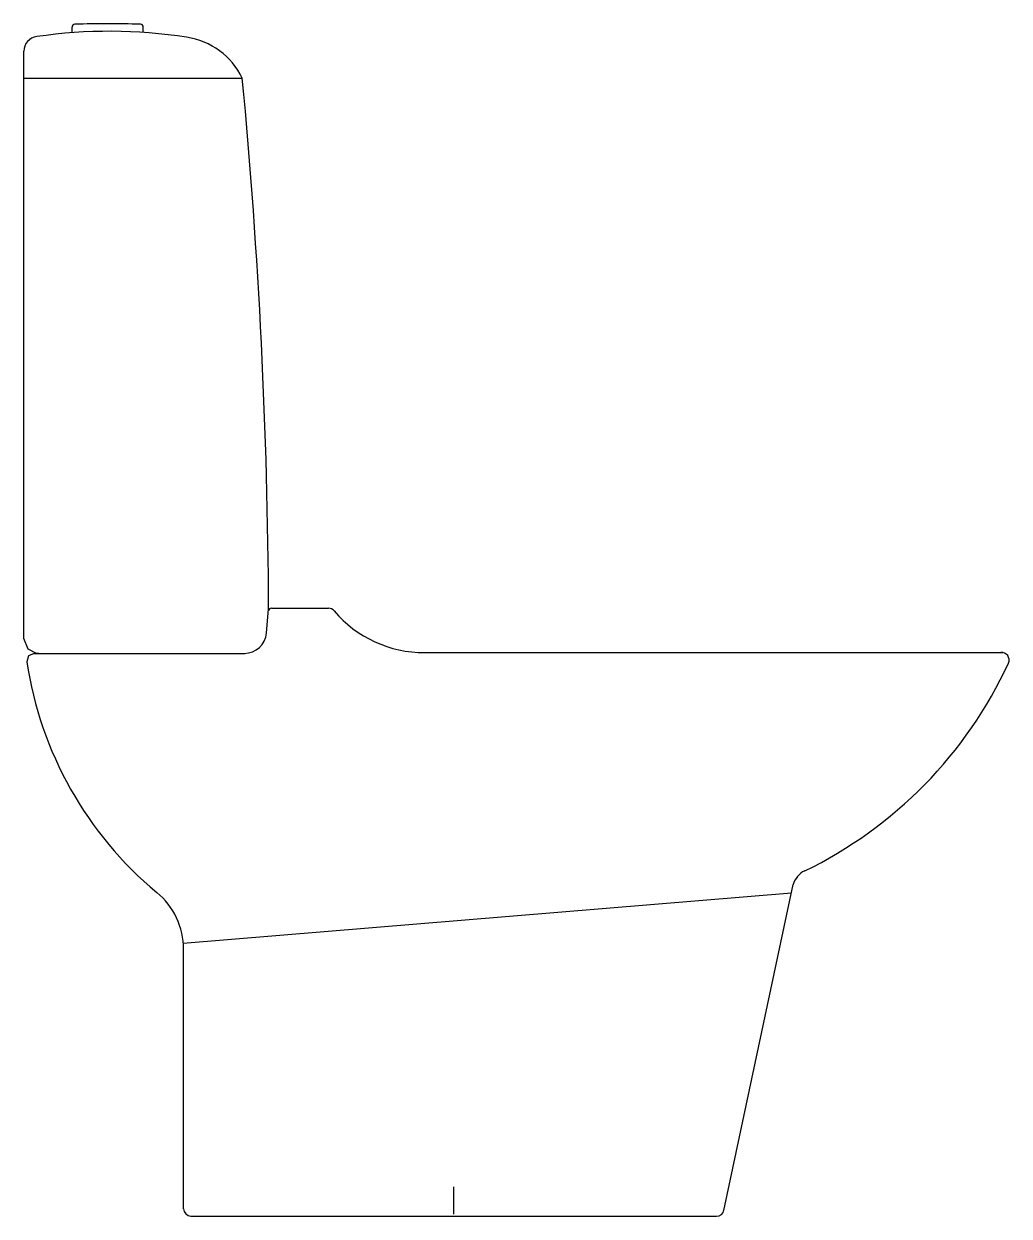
# Model space of a CAD drawing. Extents: x -661.689 to -661.023, y 641.322 to 642.129.
import ezdxf

# ---------------------------------------------------------------- set-up
doc = ezdxf.new("R2010")
doc.units = 0
doc.header["$LTSCALE"] = 0.280939
doc.header["$MEASUREMENT"] = 0
doc.linetypes.add('AXES', pattern=[0.54, 0.3, -0.08, 0.08, -0.08])
doc.linetypes.add('CONTINU', pattern=[0])
doc.layers.get('0').update_dxf_attribs({"linetype": 'CONTINUOUS'})
doc.layers.add('DECA_EIXOS', color=5, linetype='AXES')

msp = doc.modelspace()

# ---------------------------------------------------------------- linework, layer by layer
at = {"linetype": 'CONTINUOUS'}
for p, q in [((-661.68605, 641.70599), (-661.68899, 641.71308)), ((-661.68039, 641.70305), (-661.68605, 641.70599)), ((-661.68575, 641.70137), (-661.68695, 641.69741)), ((-661.68197, 641.70305), (-661.68575, 641.70137)), ((-661.67896, 641.70305), (-661.68197, 641.70305))]:
    msp.add_line(p, q, dxfattribs=at)
at = {"linetype": 'CONTINU'}
for points in [[(-661.57887, 642.11989, 0.075558), (-661.68027, 642.12036)], [(-661.65444, 642.12874, 0.407813), (-661.6564, 642.12673)], [(-661.6102, 642.12874, 0.012044), (-661.65444, 642.12874)], [(-661.60824, 642.12673, 0.407156), (-661.6102, 642.12874)], [(-661.68027, 642.12036, 0.376321), (-661.68899, 642.11041)], [(-661.54123, 642.09234, 0.246528), (-661.57887, 642.11989)], [(-661.52344, 641.73314, 0.022414), (-661.54123, 642.09234)], [(-661.52156, 641.73365, 0.388866), (-661.52356, 641.73182)], [(-661.47908, 641.73176, 0.228228), (-661.483, 641.73365)], [(-661.47908, 641.73176, 0.220605), (-661.41789, 641.70355)], [(-661.53986, 641.70305, 0.388872), (-661.52487, 641.71679)], [(-661.02299, 641.69647, 0.591512), (-661.02821, 641.70355)], [(-661.68695, 641.69741, 0.18457), (-661.59909, 641.54135)], [(-661.16082, 641.5559, 0.173608), (-661.02299, 641.69647)], [(-661.16082, 641.5559, 0.211266), (-661.16868, 641.5466)], [(-661.58097, 641.50276, 0.223042), (-661.59909, 641.54135)], [(-661.58097, 641.32729, 0.414212), (-661.57596, 641.32228)], [(-661.22042, 641.32228, 0.369213), (-661.21546, 641.32651)]]:
    msp.add_lwpolyline(points, format="xyb", dxfattribs=at)
for points in [[(-661.6564, 642.12299), (-661.6564, 642.12673)], [(-661.60824, 642.12317), (-661.60824, 642.12673)], [(-661.68899, 641.71308), (-661.68899, 642.11041)], [(-661.68899, 642.09235), (-661.54123, 642.09234)], [(-661.52487, 641.71679), (-661.52344, 641.73314)], [(-661.52156, 641.73365), (-661.483, 641.73365)], [(-661.41789, 641.70355), (-661.02688, 641.70355)], [(-661.68197, 641.70305), (-661.53932, 641.70305)], [(-661.21557, 641.32599), (-661.16868, 641.5466)], [(-661.58115, 641.50691), (-661.16986, 641.54107)], [(-661.58097, 641.32729), (-661.58097, 641.50276)], [(-661.57596, 641.32228), (-661.22042, 641.32228)]]:
    msp.add_lwpolyline(points, dxfattribs=at)
at = {"layer": 'DECA_EIXOS'}
msp.add_lwpolyline([(-661.39819, 641.32355), (-661.39819, 641.34202)], dxfattribs=at)

doc.saveas('drawing.dxf')
